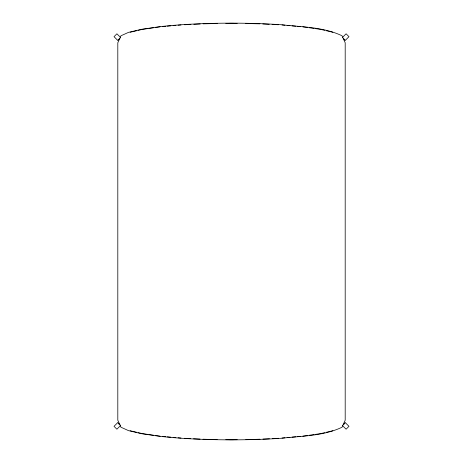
<?xml version="1.0" encoding="UTF-8"?>
<svg xmlns="http://www.w3.org/2000/svg" width="463" height="463" viewBox="0 0 463 463"><rect width="100%" height="100%" fill="white"/><g stroke="black" fill="none" stroke-linecap="round" stroke-linejoin="round"><path stroke-width="0.69" d="M342.527 37.381L346.104 33.805L348.975 36.681L344.889 40.761M118.111 422.239L114.025 426.319L116.896 429.195L120.473 425.619M130.149 32.254L136.961 30.656M138.321 30.332L141.73 29.534M321.27 433.466L324.679 432.668M326.039 432.344L332.851 430.746M159.475 26.715L141.591 29.291L128.529 32.358L120.993 35.755L117.805 42.787L117.805 420.213L120.993 427.245L128.529 430.642L141.591 433.709L159.475 436.285M142.407 29.377L147.373 28.66M148.791 28.457L153.751 27.739M155.169 27.537L160.129 26.825M302.871 436.175L307.831 435.463M309.249 435.261L314.209 434.543M315.627 434.34L320.593 433.623M162.287 26.628L165.876 26.31M167.311 26.183L170.905 25.859M173.058 25.668L175.934 25.407M178.087 25.216L180.964 24.961M282.036 438.039L284.913 437.784M287.066 437.593L289.942 437.332M292.095 437.141L295.689 436.817M297.124 436.69L300.713 436.372M184.529 24.753L190.941 24.435M193.794 24.296L200.201 23.978M203.054 23.839L217.28 23.515M225.811 23.381L237.189 23.381M229.469 23.289L233.531 23.289M229.469 439.711L233.531 439.711M245.72 23.515L259.946 23.839M262.799 23.978L269.206 24.296M272.059 24.435L278.471 24.753M282.036 24.961L284.913 25.216M287.066 25.407L289.942 25.668M292.095 25.859L295.689 26.183M297.124 26.31L300.713 26.628M162.287 436.372L165.876 436.69M167.311 436.817L170.905 437.141M173.058 437.332L175.934 437.593M178.087 437.784L180.964 438.039M302.871 26.825L307.831 27.537M309.249 27.739L314.209 28.457M315.627 28.66L320.593 29.377M142.407 433.623L147.373 434.34M148.791 434.543L153.751 435.261M155.169 435.463L160.129 436.175M321.27 29.534L324.679 30.332M326.039 30.656L332.851 32.254M130.149 430.746L136.961 432.344M138.321 432.668L141.73 433.466M120.473 37.381L116.896 33.805L114.025 36.681L118.111 40.761M344.889 422.239L348.975 426.319L346.104 429.195L342.527 425.619M278.604 438.282A110.368 14.914 0 0 1 272.325 438.652M269.472 438.802A110.368 14.914 0 0 1 262.949 439.092M260.027 439.202A110.368 14.914 0 0 1 245.818 439.584M237.218 439.688A110.368 14.914 0 0 1 225.782 439.688M217.182 439.584A110.368 14.914 0 0 1 202.973 439.202M200.051 439.092A110.368 14.914 0 0 1 193.528 438.802M190.675 438.652A110.368 14.914 0 0 1 184.396 438.282M159.486 436.279A111.508 15.071 0 0 0 281.799 438.235C301.945 435.891 323.348 436.111 342.007 427.245L345.195 420.213L345.195 42.787L342.007 35.755C323.342 26.889 301.934 27.103 281.776 24.77A111.508 15.071 0 0 0 159.486 26.721M343.187 38.788A0.712 0.613 45 0 1 344.159 39.76M344.159 423.315A0.712 0.613 -45 0 1 343.187 424.287M119.014 39.587A0.712 0.613 -45 0 1 119.986 38.614M119.986 424.461A0.712 0.613 45 0 1 119.014 423.495M118.244 39.459C118.013 40.57 119.385 39.216 118.244 39.459M344.42 39.459C344.188 40.57 345.56 39.216 344.42 39.459M118.244 423.454C118.013 424.565 119.385 423.211 118.244 423.454M344.42 423.454C344.188 424.565 345.56 423.211 344.42 423.454"/></g></svg>
